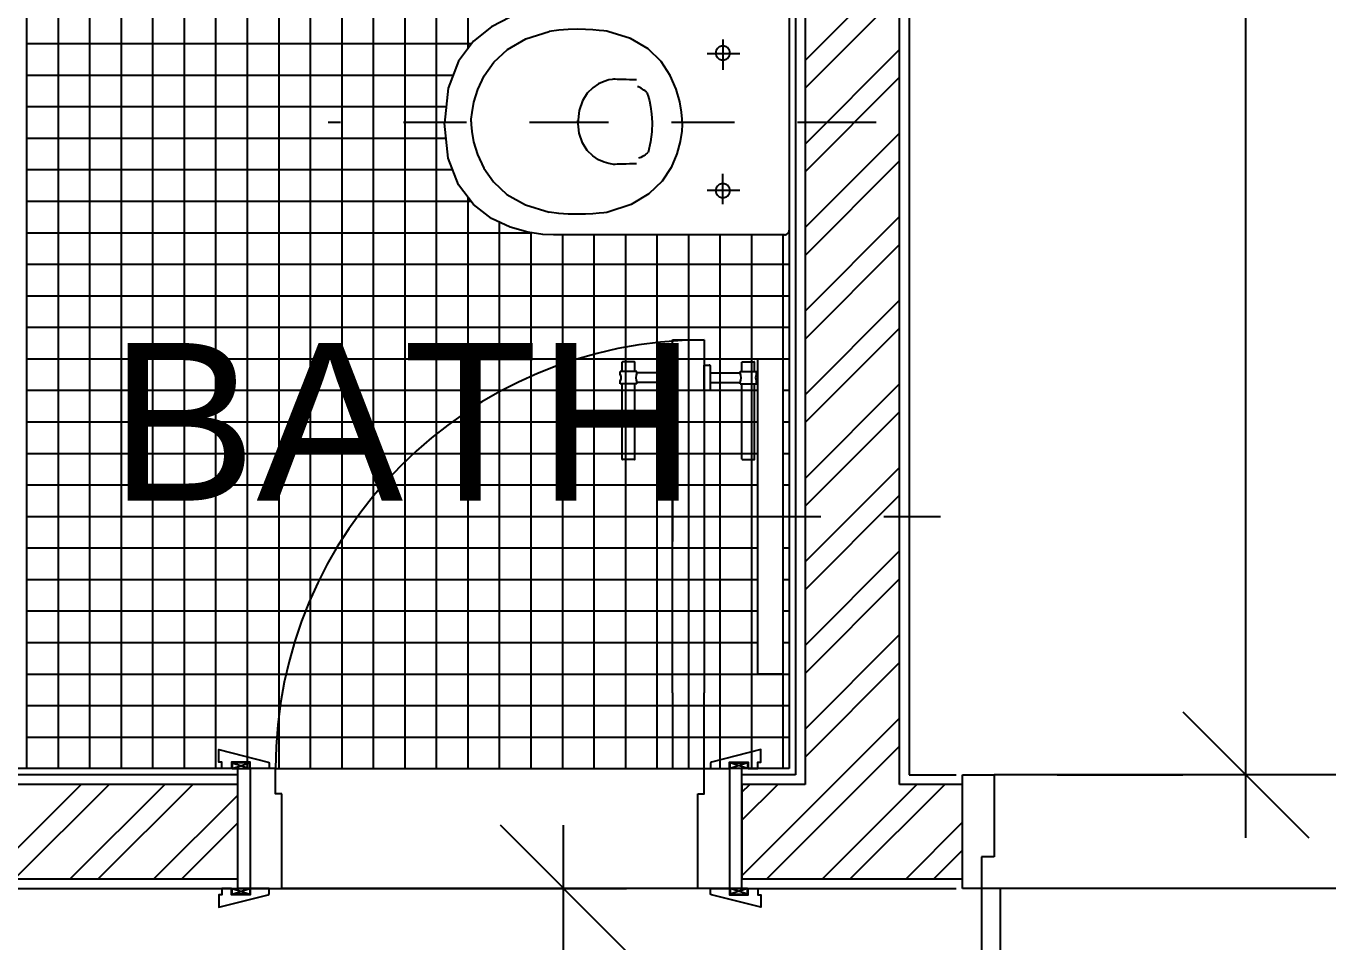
# Model space of a CAD drawing. Extents: x -1.8 to 45.6, y -22.6 to 61.5.
# Drawn here: x 32.033 to 34.098, y 7.475 to 8.928 of the extents above; entities that cross this region are included whole.
import ezdxf
from ezdxf.enums import TextEntityAlignment as Align

# ---------------------------------------------------------------- set-up
doc = ezdxf.new("R2010")
doc.units = 0
doc.header["$MEASUREMENT"] = 0
for name, pattern in [('CENTER', [2, 1.25, -0.25, 0.25, -0.25]), ('DASHDOTX2', [50.8, 25.4, -12.7, 0, -12.7]), ('HIDDEN', [0.375, 0.25, -0.125])]:
    doc.linetypes.add(name, pattern=pattern)
doc.layers.get('0').update_dxf_attribs({"linetype": 'CONTINUOUS'})
for name, color, linetype in [('A-AXIS-SANITARY', 10, 'DASHDOTX2'), ('a-dim', 3, 'CONTINUOUS'), ('A-DOORS', 1, 'CONTINUOUS'), ('A-FLOR-PFIX', 61, 'CONTINUOUS'), ('A-HATCH-WALL', 8, 'CONTINUOUS'), ('A-heater', 61, 'CONTINUOUS'), ('A-HEATER-axis', 5, 'HIDDEN'), ('A-NOMENCLATURE', 3, 'CONTINUOUS'), ('A-PLASTER', 8, 'CONTINUOUS'), ('A-PORTE', 1, 'CONTINUOUS'), ('A-PROJ-TIL-BATH', 8, 'CONTINUOUS'), ('A-SECT-TILE', 12, 'CONTINUOUS'), ('A-TILES', 137, 'CONTINUOUS'), ('A-WALL', 4, 'CONTINUOUS')]:
    doc.layers.add(name, color=color, linetype=linetype)
doc.styles.add('A100-STEXT', font='arial.ttf', dxfattribs={"height": 0.25})

# ---------------------------------------------------------------- blocks, each defined once
blk = doc.blocks.new('_OBLIQUE')
at = {"color": 0, "linetype": 'ByBlock'}
blk.add_line((-0.5, -0.5), (0.5, 0.5), dxfattribs=at)

msp = doc.modelspace()

# ---------------------------------------------------------------- linework, layer by layer
for points in [[(32.87526, 8.95641, 0), (32.86912, 8.95629, 0), (32.85266, 8.95486, 0), (32.82884, 8.95051, 0), (32.80059, 8.94165, 0), (32.77087, 8.92667, 0), (32.74262, 8.90397, 0), (32.7188, 8.87194, 0), (32.70234, 8.82897, 0), (32.6962, 8.77348, 0)], [(32.87526, 8.95641, 0), (32.86912, 8.95629, 0), (32.85266, 8.95486, 0), (32.82884, 8.95051, 0), (32.80059, 8.94165, 0), (32.77087, 8.92667, 0), (32.74262, 8.90397, 0), (32.7188, 8.87194, 0), (32.70234, 8.82897, 0), (32.6962, 8.77348, 0)], [(33.24337, 8.94901, 0), (33.24337, 8.93717, 0), (33.24337, 8.90544, 0), (33.24337, 8.85951, 0), (33.24337, 8.80506, 0), (33.24337, 8.74776, 0), (33.24337, 8.6933, 0), (33.24337, 8.64737, 0), (33.24337, 8.61565, 0), (33.24337, 8.60381, 0)], [(33.24337, 8.94901, 0), (33.24337, 8.93717, 0), (33.24337, 8.90544, 0), (33.24337, 8.85951, 0), (33.24337, 8.80506, 0), (33.24337, 8.74776, 0), (33.24337, 8.6933, 0), (33.24337, 8.64737, 0), (33.24337, 8.61565, 0), (33.24337, 8.60381, 0)], [(32.95575, 8.91925, 0), (32.95407, 8.91949, 0), (32.94929, 8.9201, 0), (32.94181, 8.92089, 0), (32.93201, 8.92168, 0), (32.92031, 8.92229, 0), (32.90709, 8.92254, 0), (32.89276, 8.92223, 0), (32.8777, 8.9212, 0), (32.86231, 8.91925, 0)], [(32.95575, 8.91925, 0), (32.95407, 8.91949, 0), (32.94929, 8.9201, 0), (32.94181, 8.92089, 0), (32.93201, 8.92168, 0), (32.92031, 8.92229, 0), (32.90709, 8.92254, 0), (32.89276, 8.92223, 0), (32.8777, 8.9212, 0), (32.86231, 8.91925, 0)], [(32.73887, 8.77583, 0), (32.739, 8.77988, 0), (32.74009, 8.79088, 0), (32.74319, 8.80714, 0), (32.74934, 8.82694, 0), (32.75958, 8.84857, 0), (32.77495, 8.87033, 0), (32.7965, 8.8905, 0), (32.82527, 8.90737, 0), (32.86231, 8.91925, 0)], [(32.73887, 8.77583, 0), (32.739, 8.77988, 0), (32.74009, 8.79088, 0), (32.74319, 8.80714, 0), (32.74934, 8.82694, 0), (32.75958, 8.84857, 0), (32.77495, 8.87033, 0), (32.7965, 8.8905, 0), (32.82527, 8.90737, 0), (32.86231, 8.91925, 0)], [(33.07325, 8.77584, 0), (33.07321, 8.77996, 0), (33.07236, 8.79116, 0), (33.06967, 8.80766, 0), (33.06407, 8.8277, 0), (33.05453, 8.84951, 0), (33.03997, 8.87134, 0), (33.01936, 8.89142, 0), (32.99164, 8.90797, 0), (32.95575, 8.91925, 0)], [(33.07325, 8.77584, 0), (33.07321, 8.77996, 0), (33.07236, 8.79116, 0), (33.06967, 8.80766, 0), (33.06407, 8.8277, 0), (33.05453, 8.84951, 0), (33.03997, 8.87134, 0), (33.01936, 8.89142, 0), (32.99164, 8.90797, 0), (32.95575, 8.91925, 0)], [(33.13802, 8.90629, 0), (33.13802, 8.90464, 0), (33.13802, 8.90022, 0), (33.13802, 8.89382, 0), (33.13802, 8.88623, 0), (33.13802, 8.87825, 0), (33.13802, 8.87066, 0), (33.13802, 8.86425, 0), (33.13802, 8.85983, 0), (33.13802, 8.85818, 0)], [(33.13802, 8.90629, 0), (33.13802, 8.90464, 0), (33.13802, 8.90022, 0), (33.13802, 8.89382, 0), (33.13802, 8.88623, 0), (33.13802, 8.87825, 0), (33.13802, 8.87066, 0), (33.13802, 8.86425, 0), (33.13802, 8.85983, 0), (33.13802, 8.85818, 0)], [(33.11304, 8.88409, 0), (33.11482, 8.88409, 0), (33.11958, 8.88409, 0), (33.12647, 8.88409, 0), (33.13464, 8.88409, 0), (33.14324, 8.88409, 0), (33.15142, 8.88409, 0), (33.15831, 8.88409, 0), (33.16307, 8.88409, 0), (33.16485, 8.88409, 0)], [(33.11304, 8.88409, 0), (33.11482, 8.88409, 0), (33.11958, 8.88409, 0), (33.12647, 8.88409, 0), (33.13464, 8.88409, 0), (33.14324, 8.88409, 0), (33.15142, 8.88409, 0), (33.15831, 8.88409, 0), (33.16307, 8.88409, 0), (33.16485, 8.88409, 0)], [(33.14912, 8.88501, 0), (33.14894, 8.88701, 0), (33.14843, 8.88889, 0), (33.14761, 8.89062, 0), (33.14651, 8.89217, 0), (33.14517, 8.89351, 0), (33.14362, 8.8946, 0), (33.14189, 8.89542, 0), (33.14001, 8.89594, 0), (33.13802, 8.89612, 0), (33.13802, 8.89612, 0), (33.13602, 8.89594, 0), (33.13415, 8.89542, 0), (33.13242, 8.8946, 0), (33.13087, 8.89351, 0), (33.12953, 8.89217, 0), (33.12843, 8.89062, 0), (33.12761, 8.88889, 0), (33.1271, 8.88701, 0), (33.12692, 8.88501, 0), (33.12692, 8.88501, 0), (33.1271, 8.88302, 0), (33.12761, 8.88114, 0), (33.12843, 8.87941, 0), (33.12953, 8.87786, 0), (33.13087, 8.87652, 0), (33.13242, 8.87543, 0), (33.13415, 8.87461, 0), (33.13602, 8.87409, 0), (33.13802, 8.87391, 0), (33.13802, 8.87391, 0), (33.14001, 8.87409, 0), (33.14189, 8.87461, 0), (33.14362, 8.87543, 0), (33.14517, 8.87652, 0), (33.14651, 8.87786, 0), (33.14761, 8.87941, 0), (33.14843, 8.88114, 0), (33.14894, 8.88302, 0), (33.14912, 8.88501, 0)], [(33.14912, 8.88501, 0), (33.14894, 8.88701, 0), (33.14843, 8.88889, 0), (33.14761, 8.89062, 0), (33.14651, 8.89217, 0), (33.14517, 8.89351, 0), (33.14362, 8.8946, 0), (33.14189, 8.89542, 0), (33.14001, 8.89594, 0), (33.13802, 8.89612, 0), (33.13802, 8.89612, 0), (33.13602, 8.89594, 0), (33.13415, 8.89542, 0), (33.13242, 8.8946, 0), (33.13087, 8.89351, 0), (33.12953, 8.89217, 0), (33.12843, 8.89062, 0), (33.12761, 8.88889, 0), (33.1271, 8.88701, 0), (33.12692, 8.88501, 0), (33.12692, 8.88501, 0), (33.1271, 8.88302, 0), (33.12761, 8.88114, 0), (33.12843, 8.87941, 0), (33.12953, 8.87786, 0), (33.13087, 8.87652, 0), (33.13242, 8.87543, 0), (33.13415, 8.87461, 0), (33.13602, 8.87409, 0), (33.13802, 8.87391, 0), (33.13802, 8.87391, 0), (33.14001, 8.87409, 0), (33.14189, 8.87461, 0), (33.14362, 8.87543, 0), (33.14517, 8.87652, 0), (33.14651, 8.87786, 0), (33.14761, 8.87941, 0), (33.14843, 8.88114, 0), (33.14894, 8.88302, 0), (33.14912, 8.88501, 0)], [(33.00109, 8.84249, 0), (32.99569, 8.84256, 0), (32.99013, 8.84267, 0), (32.98461, 8.8428, 0), (32.97935, 8.84293, 0), (32.97456, 8.84306, 0), (32.97047, 8.84319, 0), (32.96728, 8.84329, 0), (32.96521, 8.84335, 0), (32.96447, 8.84338, 0), (32.96447, 8.84338, 0), (32.96253, 8.84316, 0), (32.95735, 8.84219, 0), (32.94984, 8.83999, 0), (32.94093, 8.83607, 0), (32.93157, 8.82996, 0), (32.92266, 8.82117, 0), (32.91515, 8.80924, 0), (32.90997, 8.79367, 0), (32.90803, 8.77399, 0)], [(33.00109, 8.84249, 0), (32.99569, 8.84256, 0), (32.99013, 8.84267, 0), (32.98461, 8.8428, 0), (32.97935, 8.84293, 0), (32.97456, 8.84306, 0), (32.97047, 8.84319, 0), (32.96728, 8.84329, 0), (32.96521, 8.84335, 0), (32.96447, 8.84338, 0), (32.96447, 8.84338, 0), (32.96253, 8.84316, 0), (32.95735, 8.84219, 0), (32.94984, 8.83999, 0), (32.94093, 8.83607, 0), (32.93157, 8.82996, 0), (32.92266, 8.82117, 0), (32.91515, 8.80924, 0), (32.90997, 8.79367, 0), (32.90803, 8.77399, 0)], [(33.01744, 8.82256, 0), (33.01708, 8.82287, 0), (33.01611, 8.8237, 0), (33.01463, 8.82489, 0), (33.01278, 8.82631, 0), (33.01069, 8.8278, 0), (33.00849, 8.82922, 0), (33.00629, 8.83042, 0), (33.00423, 8.83124, 0), (33.00243, 8.83155, 0)], [(33.01744, 8.82256, 0), (33.01708, 8.82287, 0), (33.01611, 8.8237, 0), (33.01463, 8.82489, 0), (33.01278, 8.82631, 0), (33.01069, 8.8278, 0), (33.00849, 8.82922, 0), (33.00629, 8.83042, 0), (33.00423, 8.83124, 0), (33.00243, 8.83155, 0)], [(33.01744, 8.82256, 0), (33.01802, 8.821, 0), (33.01948, 8.81651, 0), (33.02141, 8.80937, 0), (33.02339, 8.79988, 0), (33.02499, 8.78833, 0), (33.0258, 8.775, 0), (33.0254, 8.76019, 0), (33.02337, 8.74418, 0), (33.01929, 8.72727, 0)], [(33.01744, 8.82256, 0), (33.01802, 8.821, 0), (33.01948, 8.81651, 0), (33.02141, 8.80937, 0), (33.02339, 8.79988, 0), (33.02499, 8.78833, 0), (33.0258, 8.775, 0), (33.0254, 8.76019, 0), (33.02337, 8.74418, 0), (33.01929, 8.72727, 0)], [(32.87526, 8.59641, 0), (32.86912, 8.59633, 0), (32.85266, 8.59722, 0), (32.82884, 8.60078, 0), (32.80059, 8.60872, 0), (32.77087, 8.62273, 0), (32.74262, 8.64451, 0), (32.7188, 8.67576, 0), (32.70234, 8.71818, 0), (32.6962, 8.77348, 0)], [(32.87526, 8.59641, 0), (32.86912, 8.59633, 0), (32.85266, 8.59722, 0), (32.82884, 8.60078, 0), (32.80059, 8.60872, 0), (32.77087, 8.62273, 0), (32.74262, 8.64451, 0), (32.7188, 8.67576, 0), (32.70234, 8.71818, 0), (32.6962, 8.77348, 0)], [(32.73887, 8.77583, 0), (32.73892, 8.77173, 0), (32.73983, 8.76061, 0), (32.74269, 8.7442, 0), (32.74859, 8.72425, 0), (32.75864, 8.7025, 0), (32.77394, 8.6807, 0), (32.79558, 8.6606, 0), (32.82467, 8.64392, 0), (32.86231, 8.63243, 0)], [(32.73887, 8.77583, 0), (32.73892, 8.77173, 0), (32.73983, 8.76061, 0), (32.74269, 8.7442, 0), (32.74859, 8.72425, 0), (32.75864, 8.7025, 0), (32.77394, 8.6807, 0), (32.79558, 8.6606, 0), (32.82467, 8.64392, 0), (32.86231, 8.63243, 0)], [(33.00109, 8.70919, 0), (32.99569, 8.70911, 0), (32.99013, 8.70901, 0), (32.98461, 8.70888, 0), (32.97935, 8.70875, 0), (32.97456, 8.70861, 0), (32.97047, 8.70849, 0), (32.96728, 8.70839, 0), (32.96521, 8.70832, 0), (32.96447, 8.7083, 0), (32.96447, 8.7083, 0), (32.96253, 8.70852, 0), (32.95735, 8.70949, 0), (32.94984, 8.71169, 0), (32.94093, 8.71561, 0), (32.93157, 8.72172, 0), (32.92266, 8.7305, 0), (32.91515, 8.74244, 0), (32.90997, 8.75801, 0), (32.90803, 8.77769, 0)], [(33.00109, 8.70919, 0), (32.99569, 8.70911, 0), (32.99013, 8.70901, 0), (32.98461, 8.70888, 0), (32.97935, 8.70875, 0), (32.97456, 8.70861, 0), (32.97047, 8.70849, 0), (32.96728, 8.70839, 0), (32.96521, 8.70832, 0), (32.96447, 8.7083, 0), (32.96447, 8.7083, 0), (32.96253, 8.70852, 0), (32.95735, 8.70949, 0), (32.94984, 8.71169, 0), (32.94093, 8.71561, 0), (32.93157, 8.72172, 0), (32.92266, 8.7305, 0), (32.91515, 8.74244, 0), (32.90997, 8.75801, 0), (32.90803, 8.77769, 0)], [(33.07325, 8.77584, 0), (33.07332, 8.77182, 0), (33.07276, 8.76088, 0), (33.07043, 8.74471, 0), (33.0652, 8.72501, 0), (33.05593, 8.70344, 0), (33.04149, 8.68172, 0), (33.02074, 8.66152, 0), (32.99254, 8.64452, 0), (32.95575, 8.63243, 0)], [(33.07325, 8.77584, 0), (33.07332, 8.77182, 0), (33.07276, 8.76088, 0), (33.07043, 8.74471, 0), (33.0652, 8.72501, 0), (33.05593, 8.70344, 0), (33.04149, 8.68172, 0), (33.02074, 8.66152, 0), (32.99254, 8.64452, 0), (32.95575, 8.63243, 0)], [(33.01929, 8.72727, 0), (33.01893, 8.72696, 0), (33.01796, 8.72613, 0), (33.01648, 8.72494, 0), (33.01463, 8.72352, 0), (33.01254, 8.72203, 0), (33.01034, 8.72061, 0), (33.00814, 8.71941, 0), (33.00608, 8.71859, 0), (33.00428, 8.71828, 0)], [(33.01929, 8.72727, 0), (33.01893, 8.72696, 0), (33.01796, 8.72613, 0), (33.01648, 8.72494, 0), (33.01463, 8.72352, 0), (33.01254, 8.72203, 0), (33.01034, 8.72061, 0), (33.00814, 8.71941, 0), (33.00608, 8.71859, 0), (33.00428, 8.71828, 0)], [(33.14912, 8.66666, 0), (33.14894, 8.66866, 0), (33.14843, 8.67054, 0), (33.14761, 8.67227, 0), (33.14651, 8.67382, 0), (33.14517, 8.67516, 0), (33.14362, 8.67625, 0), (33.14189, 8.67707, 0), (33.14001, 8.67759, 0), (33.13802, 8.67777, 0), (33.13802, 8.67777, 0), (33.13602, 8.67759, 0), (33.13415, 8.67707, 0), (33.13242, 8.67625, 0), (33.13087, 8.67516, 0), (33.12953, 8.67382, 0), (33.12843, 8.67227, 0), (33.12761, 8.67054, 0), (33.1271, 8.66866, 0), (33.12692, 8.66666, 0), (33.12692, 8.66666, 0), (33.1271, 8.66467, 0), (33.12761, 8.66279, 0), (33.12843, 8.66106, 0), (33.12953, 8.65951, 0), (33.13087, 8.65817, 0), (33.13242, 8.65708, 0), (33.13415, 8.65626, 0), (33.13602, 8.65574, 0), (33.13802, 8.65556, 0), (33.13802, 8.65556, 0), (33.14001, 8.65574, 0), (33.14189, 8.65626, 0), (33.14362, 8.65708, 0), (33.14517, 8.65817, 0), (33.14651, 8.65951, 0), (33.14761, 8.66106, 0), (33.14843, 8.66279, 0), (33.14894, 8.66467, 0), (33.14912, 8.66666, 0)], [(33.14912, 8.66666, 0), (33.14894, 8.66866, 0), (33.14843, 8.67054, 0), (33.14761, 8.67227, 0), (33.14651, 8.67382, 0), (33.14517, 8.67516, 0), (33.14362, 8.67625, 0), (33.14189, 8.67707, 0), (33.14001, 8.67759, 0), (33.13802, 8.67777, 0), (33.13802, 8.67777, 0), (33.13602, 8.67759, 0), (33.13415, 8.67707, 0), (33.13242, 8.67625, 0), (33.13087, 8.67516, 0), (33.12953, 8.67382, 0), (33.12843, 8.67227, 0), (33.12761, 8.67054, 0), (33.1271, 8.66866, 0), (33.12692, 8.66666, 0), (33.12692, 8.66666, 0), (33.1271, 8.66467, 0), (33.12761, 8.66279, 0), (33.12843, 8.66106, 0), (33.12953, 8.65951, 0), (33.13087, 8.65817, 0), (33.13242, 8.65708, 0), (33.13415, 8.65626, 0), (33.13602, 8.65574, 0), (33.13802, 8.65556, 0), (33.13802, 8.65556, 0), (33.14001, 8.65574, 0), (33.14189, 8.65626, 0), (33.14362, 8.65708, 0), (33.14517, 8.65817, 0), (33.14651, 8.65951, 0), (33.14761, 8.66106, 0), (33.14843, 8.66279, 0), (33.14894, 8.66467, 0), (33.14912, 8.66666, 0)], [(33.13802, 8.64538, 0), (33.13802, 8.64703, 0), (33.13802, 8.65146, 0), (33.13802, 8.65786, 0), (33.13802, 8.66545, 0), (33.13802, 8.67343, 0), (33.13802, 8.68102, 0), (33.13802, 8.68742, 0), (33.13802, 8.69185, 0), (33.13802, 8.6935, 0)], [(33.13802, 8.64538, 0), (33.13802, 8.64703, 0), (33.13802, 8.65146, 0), (33.13802, 8.65786, 0), (33.13802, 8.66545, 0), (33.13802, 8.67343, 0), (33.13802, 8.68102, 0), (33.13802, 8.68742, 0), (33.13802, 8.69185, 0), (33.13802, 8.6935, 0)], [(33.11304, 8.66759, 0), (33.11482, 8.66759, 0), (33.11958, 8.66759, 0), (33.12647, 8.66759, 0), (33.13464, 8.66759, 0), (33.14324, 8.66759, 0), (33.15142, 8.66759, 0), (33.15831, 8.66759, 0), (33.16307, 8.66759, 0), (33.16485, 8.66759, 0)], [(33.11304, 8.66759, 0), (33.11482, 8.66759, 0), (33.11958, 8.66759, 0), (33.12647, 8.66759, 0), (33.13464, 8.66759, 0), (33.14324, 8.66759, 0), (33.15142, 8.66759, 0), (33.15831, 8.66759, 0), (33.16307, 8.66759, 0), (33.16485, 8.66759, 0)], [(32.95575, 8.63243, 0), (32.95407, 8.63219, 0), (32.94929, 8.63158, 0), (32.94181, 8.63079, 0), (32.93201, 8.63, 0), (32.92031, 8.62939, 0), (32.90709, 8.62914, 0), (32.89276, 8.62945, 0), (32.8777, 8.63048, 0), (32.86231, 8.63243, 0)], [(32.95575, 8.63243, 0), (32.95407, 8.63219, 0), (32.94929, 8.63158, 0), (32.94181, 8.63079, 0), (32.93201, 8.63, 0), (32.92031, 8.62939, 0), (32.90709, 8.62914, 0), (32.89276, 8.62945, 0), (32.8777, 8.63048, 0), (32.86231, 8.63243, 0)], [(33.23597, 8.59641, 0), (33.2236, 8.59641, 0), (33.19045, 8.59641, 0), (33.14245, 8.59641, 0), (33.08555, 8.59641, 0), (33.02568, 8.59641, 0), (32.96878, 8.59641, 0), (32.92078, 8.59641, 0), (32.88763, 8.59641, 0), (32.87526, 8.59641, 0)], [(33.23597, 8.59641, 0), (33.2236, 8.59641, 0), (33.19045, 8.59641, 0), (33.14245, 8.59641, 0), (33.08555, 8.59641, 0), (33.02568, 8.59641, 0), (32.96878, 8.59641, 0), (32.92078, 8.59641, 0), (32.88763, 8.59641, 0), (32.87526, 8.59641, 0)], [(33.23597, 8.59641, 0), (33.23622, 8.59645, 0), (33.2369, 8.5966, 0), (33.23789, 8.59689, 0), (33.23905, 8.59736, 0), (33.24028, 8.59806, 0), (33.24145, 8.59901, 0), (33.24243, 8.60026, 0), (33.24311, 8.60185, 0), (33.24337, 8.60381, 0)], [(33.23597, 8.59641, 0), (33.23622, 8.59645, 0), (33.2369, 8.5966, 0), (33.23789, 8.59689, 0), (33.23905, 8.59736, 0), (33.24028, 8.59806, 0), (33.24145, 8.59901, 0), (33.24243, 8.60026, 0), (33.24311, 8.60185, 0), (33.24337, 8.60381, 0)]]:
    msp.add_polyline3d(points)
at = {"layer": 'A-AXIS-SANITARY', "linetype": 'CENTER', "ltscale": 0.1}
msp.add_line((33.38145, 8.775), (32.51205, 8.775), dxfattribs=at)
msp.add_line((33.38145, 8.775), (32.51205, 8.775), dxfattribs=at)
at = {"layer": 'a-dim', "color": 15}
for p, q in [((33.96785, 7.64), (33.96785, 12.935)), ((33.66837, 7.74), (33.86785, 7.74)), ((32.88517, 5.315), (32.88517, 7.66)), ((32.32337, 7.56), (32.98517, 7.56))]:
    msp.add_line(p, q, dxfattribs=at)
at = {"layer": 'A-DOORS'}
for p, q in [((33.05837, 8.43), (33.10837, 8.43)), ((33.05837, 8.31), (33.05837, 8.43)), ((33.05837, 8.43), (33.10837, 8.43)), ((33.05837, 8.31), (33.05837, 8.43)), ((33.10837, 8.43), (33.10837, 8.31)), ((33.10837, 8.43), (33.10837, 8.31)), ((32.97837, 8.38), (32.97837, 8.3945)), ((32.97837, 8.38), (32.97837, 8.3945)), ((32.99787, 8.395), (32.97887, 8.395)), ((32.99787, 8.395), (32.97887, 8.395)), ((32.99837, 8.38), (32.99837, 8.3945)), ((32.99837, 8.38), (32.99837, 8.3945)), ((33.04837, 8.352), (33.04837, 8.388)), ((33.04837, 8.352), (33.04837, 8.388)), ((33.05837, 8.39), (33.05037, 8.39)), ((33.05837, 8.39), (33.05037, 8.39)), ((33.05837, 8.35), (33.05837, 8.39)), ((33.05837, 8.35), (33.05837, 8.39)), ((33.10837, 8.39), (33.11637, 8.39)), ((33.10837, 8.35), (33.10837, 8.39)), ((33.10837, 8.39), (33.11637, 8.39)), ((33.10837, 8.35), (33.10837, 8.39)), ((33.11837, 8.352), (33.11837, 8.388)), ((33.11837, 8.352), (33.11837, 8.388)), ((33.16837, 8.38), (33.16837, 8.3945)), ((33.16837, 8.38), (33.16837, 8.3945)), ((33.16887, 8.395), (33.18787, 8.395)), ((33.16887, 8.395), (33.18787, 8.395)), ((33.18837, 8.38), (33.18837, 8.3945)), ((33.18837, 8.38), (33.18837, 8.3945)), ((33.00137, 8.38), (32.97537, 8.38)), ((32.97537, 8.375), (32.97537, 8.38)), ((33.00137, 8.38), (32.97537, 8.38)), ((32.97537, 8.375), (32.97537, 8.38)), ((32.97537, 8.36), (32.97537, 8.365)), ((32.97537, 8.36), (32.97537, 8.365)), ((33.00137, 8.3775), (33.00137, 8.38)), ((33.00137, 8.3775), (33.00137, 8.38)), ((33.04837, 8.3775), (33.00137, 8.3775)), ((33.04837, 8.3775), (33.00137, 8.3775)), ((33.11837, 8.3775), (33.16537, 8.3775)), ((33.11837, 8.3775), (33.16537, 8.3775)), ((33.16537, 8.38), (33.19137, 8.38)), ((33.16537, 8.3775), (33.16537, 8.38)), ((33.16537, 8.38), (33.19137, 8.38)), ((33.16537, 8.3775), (33.16537, 8.38)), ((33.19137, 8.375), (33.19137, 8.38)), ((33.19137, 8.375), (33.19137, 8.38)), ((33.19137, 8.36), (33.19137, 8.365)), ((33.19137, 8.36), (33.19137, 8.365)), ((33.00137, 8.36), (32.97537, 8.36)), ((33.00137, 8.36), (32.97537, 8.36)), ((32.97837, 8.2405), (32.97837, 8.36)), ((32.97837, 8.2405), (32.97837, 8.36)), ((32.99837, 8.2405), (32.99837, 8.36)), ((32.99837, 8.2405), (32.99837, 8.36)), ((33.00137, 8.36), (33.00137, 8.3625)), ((33.04837, 8.3625), (33.00137, 8.3625)), ((33.00137, 8.36), (33.00137, 8.3625)), ((33.04837, 8.3625), (33.00137, 8.3625)), ((33.05837, 8.35), (33.05037, 8.35)), ((33.05837, 8.35), (33.05037, 8.35)), ((33.10837, 8.35), (33.11637, 8.35)), ((33.10837, 8.35), (33.11637, 8.35)), ((33.11837, 8.3625), (33.16537, 8.3625)), ((33.11837, 8.3625), (33.16537, 8.3625)), ((33.16537, 8.36), (33.16537, 8.3625)), ((33.16537, 8.36), (33.16537, 8.3625)), ((33.16537, 8.36), (33.19137, 8.36)), ((33.16537, 8.36), (33.19137, 8.36)), ((33.16837, 8.2405), (33.16837, 8.36)), ((33.16837, 8.2405), (33.16837, 8.36)), ((33.18837, 8.2405), (33.18837, 8.36)), ((33.18837, 8.2405), (33.18837, 8.36)), ((33.05837, 7.87), (33.05837, 8.31)), ((33.05837, 7.87), (33.05837, 8.31)), ((33.10837, 8.31), (33.10837, 7.87)), ((33.10837, 8.31), (33.10837, 7.87)), ((32.99787, 8.24), (32.97887, 8.24)), ((32.99787, 8.24), (32.97887, 8.24)), ((33.05837, 8.233), (33.05837, 8.11)), ((33.05837, 8.233), (33.05837, 8.11)), ((33.10837, 8.233), (33.10837, 8.11)), ((33.10837, 8.233), (33.10837, 8.11)), ((33.16887, 8.24), (33.18787, 8.24)), ((33.16887, 8.24), (33.18787, 8.24)), ((33.05837, 7.87), (33.05837, 7.75)), ((33.05837, 7.87), (33.05837, 7.75)), ((33.10837, 7.75), (33.10837, 7.87)), ((33.10837, 7.75), (33.10837, 7.87)), ((32.35937, 7.75), (32.38737, 7.759)), ((32.35937, 7.759), (32.38737, 7.75)), ((32.35937, 7.75), (32.38737, 7.759)), ((32.35937, 7.759), (32.38737, 7.75)), ((33.05837, 7.75), (33.10837, 7.75)), ((33.05837, 7.75), (33.10837, 7.75)), ((33.17737, 7.75), (33.14937, 7.759)), ((33.17737, 7.759), (33.14937, 7.75)), ((33.17737, 7.75), (33.14937, 7.759)), ((33.17737, 7.759), (33.14937, 7.75)), ((32.35937, 7.56), (32.38737, 7.551)), ((32.35937, 7.551), (32.38737, 7.56)), ((32.35937, 7.56), (32.38737, 7.551)), ((32.35937, 7.551), (32.38737, 7.56)), ((33.17737, 7.56), (33.14937, 7.551)), ((33.17737, 7.551), (33.14937, 7.56)), ((33.17737, 7.56), (33.14937, 7.551)), ((33.17737, 7.551), (33.14937, 7.56))]:
    msp.add_line(p, q, dxfattribs=at)
at = {"layer": 'A-DOORS', "color": 8}
for p, q in [((32.42837, 7.75), (33.10837, 7.75)), ((32.42837, 7.75), (33.10837, 7.75)), ((33.09837, 7.56), (32.43837, 7.56)), ((33.09837, 7.56), (32.43837, 7.56))]:
    msp.add_line(p, q, dxfattribs=at)
at = {"layer": 'A-DOORS'}
for points in [[(32.35837, 7.75), (32.34337, 7.75), (32.34337, 7.76), (32.33837, 7.76), (32.33837, 7.78), (32.41659, 7.76036, -0.3817689), (32.41837, 7.75837), (32.41837, 7.75), (32.38837, 7.75), (32.38837, 7.76), (32.35837, 7.76), (32.35837, 7.75)], [(32.35837, 7.75), (32.34337, 7.75), (32.34337, 7.76), (32.33837, 7.76), (32.33837, 7.78), (32.41659, 7.76036, -0.3817689), (32.41837, 7.75837), (32.41837, 7.75), (32.38837, 7.75), (32.38837, 7.76), (32.35837, 7.76), (32.35837, 7.75)], [(33.17837, 7.75), (33.19337, 7.75), (33.19337, 7.76), (33.19837, 7.76), (33.19837, 7.78), (33.12014, 7.76036, 0.3817689), (33.11837, 7.75837), (33.11837, 7.75), (33.14837, 7.75), (33.14837, 7.76), (33.17837, 7.76), (33.17837, 7.75)], [(33.17837, 7.75), (33.19337, 7.75), (33.19337, 7.76), (33.19837, 7.76), (33.19837, 7.78), (33.12014, 7.76036, 0.3817689), (33.11837, 7.75837), (33.11837, 7.75), (33.14837, 7.75), (33.14837, 7.76), (33.17837, 7.76), (33.17837, 7.75)], [(32.35837, 7.56), (32.34337, 7.56), (32.34337, 7.55), (32.33837, 7.55), (32.33837, 7.53), (32.41659, 7.54964, 0.3817689), (32.41837, 7.55163), (32.41837, 7.56), (32.38837, 7.56), (32.38837, 7.55), (32.35837, 7.55), (32.35837, 7.56)], [(32.35837, 7.56), (32.34337, 7.56), (32.34337, 7.55), (32.33837, 7.55), (32.33837, 7.53), (32.41659, 7.54964, 0.3817689), (32.41837, 7.55163), (32.41837, 7.56), (32.38837, 7.56), (32.38837, 7.55), (32.35837, 7.55), (32.35837, 7.56)], [(33.17837, 7.56), (33.19337, 7.56), (33.19337, 7.55), (33.19837, 7.55), (33.19837, 7.53), (33.12014, 7.54964, -0.3817689), (33.11837, 7.55163), (33.11837, 7.56), (33.14837, 7.56), (33.14837, 7.55), (33.17837, 7.55), (33.17837, 7.56)], [(33.17837, 7.56), (33.19337, 7.56), (33.19337, 7.55), (33.19837, 7.55), (33.19837, 7.53), (33.12014, 7.54964, -0.3817689), (33.11837, 7.55163), (33.11837, 7.56), (33.14837, 7.56), (33.14837, 7.55), (33.17837, 7.55), (33.17837, 7.56)]]:
    msp.add_lwpolyline(points, format="xyb", dxfattribs=at)
for points in [[(32.35937, 7.75), (32.38737, 7.75), (32.38737, 7.759), (32.35937, 7.759)], [(32.35937, 7.75), (32.38737, 7.75), (32.38737, 7.759), (32.35937, 7.759)], [(33.17737, 7.75), (33.14937, 7.75), (33.14937, 7.759), (33.17737, 7.759)], [(33.17737, 7.75), (33.14937, 7.75), (33.14937, 7.759), (33.17737, 7.759)], [(32.35937, 7.56), (32.38737, 7.56), (32.38737, 7.551), (32.35937, 7.551)], [(32.35937, 7.56), (32.38737, 7.56), (32.38737, 7.551), (32.35937, 7.551)], [(33.17737, 7.56), (33.14937, 7.56), (33.14937, 7.551), (33.17737, 7.551)], [(33.17737, 7.56), (33.14937, 7.56), (33.14937, 7.551), (33.17737, 7.551)]]:
    msp.add_lwpolyline(points, close=True, dxfattribs=at)
for points in [[(32.36837, 7.56), (32.36837, 7.75), (32.38837, 7.75), (32.38837, 7.56), (32.36837, 7.56)], [(32.36837, 7.56), (32.36837, 7.75), (32.38837, 7.75), (32.38837, 7.56), (32.36837, 7.56)], [(32.43837, 7.71), (32.42837, 7.71), (32.42837, 7.75), (32.38837, 7.75)], [(32.38837, 7.75), (32.38837, 7.56), (32.43837, 7.56), (32.43837, 7.71)], [(32.43837, 7.71), (32.42837, 7.71), (32.42837, 7.75), (32.38837, 7.75)], [(32.38837, 7.75), (32.38837, 7.56), (32.43837, 7.56), (32.43837, 7.71)], [(33.09837, 7.71), (33.10837, 7.71), (33.10837, 7.75), (33.14837, 7.75)], [(33.14837, 7.75), (33.14837, 7.56), (33.09837, 7.56), (33.09837, 7.71)], [(33.09837, 7.71), (33.10837, 7.71), (33.10837, 7.75), (33.14837, 7.75)], [(33.14837, 7.75), (33.14837, 7.56), (33.09837, 7.56), (33.09837, 7.71)], [(33.16837, 7.56), (33.16837, 7.75), (33.14837, 7.75), (33.14837, 7.56), (33.16837, 7.56)], [(33.16837, 7.56), (33.16837, 7.75), (33.14837, 7.75), (33.14837, 7.56), (33.16837, 7.56)]]:
    msp.add_lwpolyline(points, dxfattribs=at)
msp.add_arc((33.10867, 7.7497), 0.6803, 90.02544, 179.97456, dxfattribs=at)
msp.add_arc((33.10867, 7.7497), 0.6803, 90.02544, 179.97456, dxfattribs=at)
for centre, major_axis, start_param, end_param in [((32.97887, 8.3945), (0.000354, 0.000354), 0.7853982, 2.3561945), ((32.97887, 8.3945), (0.000354, 0.000354), 0.7853982, 2.3561945), ((32.99787, 8.3945), (0.000354, 0.000354), 5.4977871, 7.0685835), ((32.99787, 8.3945), (0.000354, 0.000354), 5.4977871, 7.0685835), ((33.05037, 8.388), (-0.00141, 0.00141), -0.7853982, 0.7853982), ((33.05037, 8.388), (-0.00141, 0.00141), -0.7853982, 0.7853982), ((33.11637, 8.388), (0.00141, 0.00141), 5.4977871, 7.0685835), ((33.11637, 8.388), (0.00141, 0.00141), 5.4977871, 7.0685835), ((33.16887, 8.3945), (-0.000354, 0.000354), -0.7853982, 0.7853982), ((33.16887, 8.3945), (-0.000354, 0.000354), -0.7853982, 0.7853982), ((33.18787, 8.3945), (0.000354, 0.000354), 5.4977871, 7.0685835), ((33.18787, 8.3945), (0.000354, 0.000354), 5.4977871, 7.0685835), ((32.96779, 8.37), (0.00642, 0.00642), 4.9148735, 6.0807007), ((32.96779, 8.37), (0.00642, 0.00642), 4.9148735, 6.0807007), ((33.01937, 8.37), (-0.01379, 0.01379), 0.390607, 1.1801893), ((33.01937, 8.37), (-0.01379, 0.01379), 0.390607, 1.1801893), ((33.14737, 8.37), (-0.01379, 0.01379), 3.5321997, 4.3217819), ((33.14737, 8.37), (-0.01379, 0.01379), 3.5321997, 4.3217819), ((33.19895, 8.37), (-0.00642, 0.00642), 0.2024846, 1.3683118), ((33.19895, 8.37), (-0.00642, 0.00642), 0.2024846, 1.3683118), ((33.05037, 8.352), (-0.00141, 0.00141), 0.7853982, 2.3561945), ((33.05037, 8.352), (-0.00141, 0.00141), 0.7853982, 2.3561945), ((33.11637, 8.352), (-0.00141, 0.00141), 2.3561945, 3.9269908), ((33.11637, 8.352), (-0.00141, 0.00141), 2.3561945, 3.9269908), ((32.97887, 8.2405), (0.000354, 0.000354), 2.3561945, 3.9269908), ((32.97887, 8.2405), (0.000354, 0.000354), 2.3561945, 3.9269908), ((32.99787, 8.2405), (-0.000354, 0.000354), 2.3561945, 3.9269908), ((32.99787, 8.2405), (-0.000354, 0.000354), 2.3561945, 3.9269908), ((33.16887, 8.2405), (0.000354, 0.000354), 2.3561945, 3.9269908), ((33.16887, 8.2405), (0.000354, 0.000354), 2.3561945, 3.9269908), ((33.18787, 8.2405), (-0.000354, 0.000354), 2.3561945, 3.9269908), ((33.18787, 8.2405), (-0.000354, 0.000354), 2.3561945, 3.9269908)]:
    msp.add_ellipse(centre, major_axis=major_axis, ratio=1, start_param=start_param, end_param=end_param, dxfattribs=at)
at = {"layer": 'A-FLOR-PFIX'}
for p, q in [((32.03337, 9.775), (32.03337, 7.75)), ((32.03337, 9.775), (32.03337, 7.75)), ((32.03337, 7.75), (31.43337, 7.75)), ((32.03337, 7.75), (31.43337, 7.75))]:
    msp.add_line(p, q, dxfattribs=at)
at = {"layer": 'A-HATCH-WALL'}
for p, q in [((33.26837, 8.87318), (33.41837, 9.02318)), ((33.26837, 8.87318), (33.41837, 9.02318)), ((33.26837, 8.82899), (33.41837, 8.97899)), ((33.26837, 8.82899), (33.41837, 8.97899)), ((33.26837, 8.7406), (33.41837, 8.8906)), ((33.26837, 8.7406), (33.41837, 8.8906)), ((33.26837, 8.69641), (33.41837, 8.84641)), ((33.26837, 8.69641), (33.41837, 8.84641)), ((33.26837, 8.60802), (33.41837, 8.75802)), ((33.26837, 8.60802), (33.41837, 8.75802)), ((33.26837, 8.56383), (33.41837, 8.71383)), ((33.26837, 8.56383), (33.41837, 8.71383)), ((33.26837, 8.47544), (33.41837, 8.62544)), ((33.26837, 8.47544), (33.41837, 8.62544)), ((33.26837, 8.43124), (33.41837, 8.58124)), ((33.26837, 8.43124), (33.41837, 8.58124)), ((33.26837, 8.34285), (33.41837, 8.49285)), ((33.26837, 8.34285), (33.41837, 8.49285)), ((33.26837, 8.29866), (33.41837, 8.44866)), ((33.26837, 8.29866), (33.41837, 8.44866)), ((33.26837, 8.21027), (33.41837, 8.36027)), ((33.26837, 8.21027), (33.41837, 8.36027)), ((33.26837, 8.16608), (33.41837, 8.31608)), ((33.26837, 8.16608), (33.41837, 8.31608)), ((33.26837, 8.07769), (33.41837, 8.22769)), ((33.26837, 8.07769), (33.41837, 8.22769)), ((33.26837, 8.0335), (33.41837, 8.1835)), ((33.26837, 8.0335), (33.41837, 8.1835)), ((33.26837, 7.94511), (33.41837, 8.09511)), ((33.26837, 7.94511), (33.41837, 8.09511)), ((33.26837, 7.90091), (33.41837, 8.05091)), ((33.26837, 7.90091), (33.41837, 8.05091)), ((33.26837, 7.81252), (33.41837, 7.96252)), ((33.26837, 7.81252), (33.41837, 7.96252)), ((33.26837, 7.76833), (33.41837, 7.91833)), ((33.26837, 7.76833), (33.41837, 7.91833)), ((33.16837, 7.57994), (33.41837, 7.82994)), ((33.16837, 7.57994), (33.41837, 7.82994)), ((33.20762, 7.575), (33.41837, 7.78575)), ((33.20762, 7.575), (33.41837, 7.78575)), ((31.97018, 7.575), (32.12018, 7.725)), ((31.97018, 7.575), (32.12018, 7.725)), ((32.01438, 7.575), (32.16438, 7.725)), ((32.01438, 7.575), (32.16438, 7.725)), ((32.10277, 7.575), (32.25277, 7.725)), ((32.10277, 7.575), (32.25277, 7.725)), ((32.14696, 7.575), (32.29696, 7.725)), ((32.14696, 7.575), (32.29696, 7.725)), ((33.16837, 7.71252), (33.18084, 7.725)), ((33.16837, 7.66833), (33.22504, 7.725)), ((33.16837, 7.71252), (33.18084, 7.725)), ((33.16837, 7.66833), (33.22504, 7.725)), ((33.29601, 7.575), (33.44601, 7.725)), ((33.29601, 7.575), (33.44601, 7.725)), ((33.3402, 7.575), (33.4902, 7.725)), ((33.3402, 7.575), (33.4902, 7.725)), ((32.23535, 7.575), (32.36837, 7.70802)), ((32.23535, 7.575), (32.36837, 7.70802)), ((32.27954, 7.575), (32.36837, 7.66383)), ((32.27954, 7.575), (32.36837, 7.66383)), ((33.42859, 7.575), (33.51837, 7.66478)), ((33.42859, 7.575), (33.51837, 7.66478)), ((33.47279, 7.575), (33.51837, 7.62058)), ((33.47279, 7.575), (33.51837, 7.62058)), ((32.36793, 7.575), (32.36837, 7.57544)), ((32.36793, 7.575), (32.36837, 7.57544))]:
    msp.add_line(p, q, dxfattribs=at)
at = {"layer": 'A-heater'}
msp.add_lwpolyline([(33.23337, 8.4), (33.23337, 7.9), (33.19337, 7.9), (33.19337, 8.4)], close=True, dxfattribs=at)
msp.add_lwpolyline([(33.23337, 8.4), (33.23337, 7.9), (33.19337, 7.9), (33.19337, 8.4)], close=True, dxfattribs=at)
at = {"layer": 'A-HEATER-axis', "ltscale": 0.5}
msp.add_line((32.94337, 8.15), (33.48337, 8.15), dxfattribs=at)
msp.add_line((32.94337, 8.15), (33.48337, 8.15), dxfattribs=at)
at = {"layer": 'A-PLASTER'}
for p, q in [((33.43337, 10.8), (33.43337, 7.74)), ((33.43337, 10.8), (33.43337, 7.74)), ((33.43337, 7.74), (33.50837, 7.74)), ((33.43337, 7.74), (33.50837, 7.74)), ((31.42337, 7.56), (32.36837, 7.56)), ((31.42337, 7.56), (32.36837, 7.56)), ((33.16837, 7.56), (33.50837, 7.56)), ((33.16837, 7.56), (33.50837, 7.56))]:
    msp.add_line(p, q, dxfattribs=at)
at = {"layer": 'A-PORTE'}
for p, q in [((33.51837, 7.74), (33.56837, 7.74)), ((33.51837, 7.56), (33.51837, 7.74)), ((33.51837, 7.74), (33.56837, 7.74)), ((33.51837, 7.56), (33.51837, 7.74)), ((33.56837, 7.74), (33.56837, 7.61)), ((33.56837, 7.74), (33.56837, 7.61)), ((33.56837, 7.61), (33.54837, 7.61)), ((33.54837, 7.61), (33.54837, 7.56)), ((33.56837, 7.61), (33.54837, 7.61)), ((33.54837, 7.61), (33.54837, 7.56)), ((33.54837, 7.56), (33.51837, 7.56)), ((33.54837, 7.56), (33.51837, 7.56)), ((33.57837, 7.56), (33.53837, 7.56)), ((33.57837, 7.56), (33.53837, 7.56)), ((33.54837, 7.56), (33.54837, 6.72)), ((33.54837, 7.56), (33.54837, 6.72)), ((33.57837, 6.72), (33.57837, 7.56)), ((33.57837, 6.72), (33.57837, 7.56))]:
    msp.add_line(p, q, dxfattribs=at)
msp.add_arc((33.54837, 7.56), 0.84, 270, 360, dxfattribs=at)
msp.add_arc((33.54837, 7.56), 0.84, 270, 360, dxfattribs=at)
at = {"layer": 'A-PROJ-TIL-BATH'}
for p, q in [((32.08337, 9.775), (32.08337, 7.75)), ((32.08337, 9.775), (32.08337, 7.75)), ((32.13337, 9.775), (32.13337, 7.75)), ((32.13337, 9.775), (32.13337, 7.75)), ((32.18337, 9.775), (32.18337, 7.75)), ((32.18337, 9.775), (32.18337, 7.75)), ((32.23337, 9.775), (32.23337, 7.75)), ((32.23337, 9.775), (32.23337, 7.75)), ((32.28337, 9.775), (32.28337, 7.75)), ((32.28337, 9.775), (32.28337, 7.75)), ((32.33337, 9.775), (32.33337, 7.75)), ((32.33337, 9.775), (32.33337, 7.75)), ((32.38337, 9.775), (32.38337, 7.75)), ((32.38337, 9.775), (32.38337, 7.75)), ((32.43337, 9.775), (32.43337, 7.75)), ((32.43337, 9.775), (32.43337, 7.75)), ((32.48337, 9.775), (32.48337, 7.75)), ((32.48337, 9.775), (32.48337, 7.75)), ((32.53337, 9.775), (32.53337, 7.75)), ((32.53337, 9.775), (32.53337, 7.75)), ((32.58337, 9.775), (32.58337, 7.75)), ((32.58337, 9.775), (32.58337, 7.75)), ((32.63337, 9.775), (32.63337, 7.75)), ((32.63337, 9.775), (32.63337, 7.75)), ((32.68337, 9.775), (32.68337, 7.75)), ((32.68337, 9.775), (32.68337, 7.75)), ((32.73337, 9.27542), (32.73337, 8.89153)), ((32.73337, 9.27542), (32.73337, 8.89153)), ((32.03337, 8.9), (32.73967, 8.9)), ((32.03337, 8.9), (32.73967, 8.9)), ((32.03337, 8.85), (32.71039, 8.85)), ((32.03337, 8.85), (32.71039, 8.85)), ((32.03337, 8.8), (32.69913, 8.8)), ((32.03337, 8.8), (32.69913, 8.8)), ((32.03337, 8.75), (32.69881, 8.75)), ((32.03337, 8.75), (32.69881, 8.75)), ((32.03337, 8.7), (32.70939, 8.7)), ((32.03337, 8.7), (32.70939, 8.7)), ((32.73337, 8.65665), (32.73337, 7.75)), ((32.73337, 8.65665), (32.73337, 7.75)), ((32.03337, 8.65), (32.73844, 8.65)), ((32.03337, 8.65), (32.73844, 8.65)), ((32.78337, 8.61684), (32.78337, 7.75)), ((32.78337, 8.61684), (32.78337, 7.75)), ((32.03337, 8.6), (32.83407, 8.6)), ((32.03337, 8.6), (32.83407, 8.6)), ((32.83337, 8.60011), (32.83337, 7.75)), ((32.83337, 8.60011), (32.83337, 7.75)), ((32.88337, 8.59641), (32.88337, 7.75)), ((32.88337, 8.59641), (32.88337, 7.75)), ((32.93337, 8.59641), (32.93337, 7.75)), ((32.93337, 8.59641), (32.93337, 7.75)), ((32.98337, 8.59641), (32.98337, 7.75)), ((32.98337, 8.59641), (32.98337, 7.75)), ((33.03337, 8.59641), (33.03337, 7.75)), ((33.03337, 8.59641), (33.03337, 7.75)), ((33.08337, 8.59641), (33.08337, 7.75)), ((33.08337, 8.59641), (33.08337, 7.75)), ((33.13337, 8.59641), (33.13337, 7.75)), ((33.13337, 8.59641), (33.13337, 7.75)), ((33.18337, 8.59641), (33.18337, 7.75)), ((33.18337, 8.59641), (33.18337, 7.75)), ((33.23337, 8.59641), (33.23337, 7.75)), ((33.23337, 8.59641), (33.23337, 7.75)), ((33.24223, 8.6), (33.24337, 8.6)), ((33.24223, 8.6), (33.24337, 8.6)), ((32.03337, 8.55), (33.24337, 8.55)), ((32.03337, 8.55), (33.24337, 8.55)), ((32.03337, 8.5), (33.24337, 8.5)), ((32.03337, 8.5), (33.24337, 8.5)), ((32.03337, 8.45), (33.24337, 8.45)), ((32.03337, 8.45), (33.24337, 8.45)), ((32.03337, 8.4), (33.24337, 8.4)), ((32.03337, 8.4), (33.24337, 8.4)), ((32.03337, 8.35), (33.19337, 8.35)), ((32.03337, 8.35), (33.19337, 8.35)), ((33.23337, 8.35), (33.24337, 8.35)), ((33.23337, 8.35), (33.24337, 8.35)), ((32.03337, 8.3), (33.19337, 8.3)), ((32.03337, 8.3), (33.19337, 8.3)), ((33.23337, 8.3), (33.24337, 8.3)), ((33.23337, 8.3), (33.24337, 8.3)), ((32.03337, 8.25), (33.19337, 8.25)), ((32.03337, 8.25), (33.19337, 8.25)), ((33.23337, 8.25), (33.24337, 8.25)), ((33.23337, 8.25), (33.24337, 8.25)), ((32.03337, 8.2), (33.19337, 8.2)), ((32.03337, 8.2), (33.19337, 8.2)), ((33.23337, 8.2), (33.24337, 8.2)), ((33.23337, 8.2), (33.24337, 8.2)), ((32.03337, 8.15), (33.19337, 8.15)), ((32.03337, 8.15), (33.19337, 8.15)), ((33.23337, 8.15), (33.24337, 8.15)), ((33.23337, 8.15), (33.24337, 8.15)), ((32.03337, 8.1), (33.19337, 8.1)), ((32.03337, 8.1), (33.19337, 8.1)), ((33.23337, 8.1), (33.24337, 8.1)), ((33.23337, 8.1), (33.24337, 8.1)), ((32.03337, 8.05), (33.19337, 8.05)), ((32.03337, 8.05), (33.19337, 8.05)), ((33.23337, 8.05), (33.24337, 8.05)), ((33.23337, 8.05), (33.24337, 8.05)), ((32.03337, 8), (33.19337, 8)), ((32.03337, 8), (33.19337, 8)), ((33.23337, 8), (33.24337, 8)), ((33.23337, 8), (33.24337, 8)), ((32.03337, 7.95), (33.19337, 7.95)), ((32.03337, 7.95), (33.19337, 7.95)), ((33.23337, 7.95), (33.24337, 7.95)), ((33.23337, 7.95), (33.24337, 7.95)), ((32.03337, 7.9), (33.24337, 7.9)), ((32.03337, 7.9), (33.24337, 7.9)), ((32.03337, 7.85), (33.24337, 7.85)), ((32.03337, 7.85), (33.24337, 7.85)), ((32.03337, 7.8), (33.24337, 7.8)), ((32.03337, 7.8), (33.24337, 7.8))]:
    msp.add_line(p, q, dxfattribs=at)
at = {"layer": 'A-SECT-TILE'}
for p, q in [((33.24337, 10.475), (33.24337, 7.75)), ((33.24337, 10.475), (33.24337, 7.75)), ((33.25337, 10.485), (33.25337, 7.74)), ((33.25337, 10.485), (33.25337, 7.74)), ((32.36837, 7.75), (31.43337, 7.75)), ((32.36837, 7.75), (31.43337, 7.75)), ((33.24337, 7.75), (33.16837, 7.75)), ((33.24337, 7.75), (33.16837, 7.75)), ((32.36837, 7.74), (31.42337, 7.74)), ((32.36837, 7.74), (31.42337, 7.74)), ((33.25337, 7.74), (33.16837, 7.74)), ((33.25337, 7.74), (33.16837, 7.74))]:
    msp.add_line(p, q, dxfattribs=at)
at = {"layer": 'A-TILES'}
for p, q in [((34.36837, 7.74), (33.56837, 7.74)), ((34.36837, 7.74), (33.56837, 7.74)), ((34.38837, 7.56), (33.57837, 7.56)), ((34.38837, 7.56), (33.57837, 7.56))]:
    msp.add_line(p, q, dxfattribs=at)
at = {"layer": 'A-WALL'}
for p, q in [((33.41837, 7.725), (33.41837, 10.8)), ((33.41837, 7.725), (33.41837, 10.8)), ((33.26837, 10.5), (33.26837, 7.725)), ((33.26837, 10.5), (33.26837, 7.725)), ((32.36837, 7.725), (31.40837, 7.725)), ((32.36837, 7.725), (31.40837, 7.725)), ((32.36837, 7.575), (32.36837, 7.725)), ((32.36837, 7.575), (32.36837, 7.725)), ((33.26837, 7.725), (33.16837, 7.725)), ((33.16837, 7.725), (33.16837, 7.575)), ((33.26837, 7.725), (33.16837, 7.725)), ((33.16837, 7.725), (33.16837, 7.575)), ((33.51837, 7.725), (33.41837, 7.725)), ((33.51837, 7.725), (33.41837, 7.725)), ((33.51837, 7.575), (33.51837, 7.725)), ((33.51837, 7.575), (33.51837, 7.725)), ((31.40837, 7.575), (32.36837, 7.575)), ((31.40837, 7.575), (32.36837, 7.575)), ((33.16837, 7.575), (33.51837, 7.575)), ((33.16837, 7.575), (33.51837, 7.575))]:
    msp.add_line(p, q, dxfattribs=at)

# ---------------------------------------------------------------- block references
at = {"layer": 'a-dim', "color": 15, "xscale": 0.2, "yscale": 0.2, "zscale": 0.2}
for p, rotation in [((33.96785, 7.74), 270), ((32.88517, 7.56), 90)]:
    msp.add_blockref('_OBLIQUE', p, dxfattribs=dict(at, rotation=rotation))

# ---------------------------------------------------------------- texts
at = {"layer": 'A-NOMENCLATURE', "style": 'A100-STEXT'}
msp.add_text('BATH', height=0.25, dxfattribs=at).set_placement((32.63071, 8.29999), align=Align.MIDDLE)

doc.saveas('drawing.dxf')
